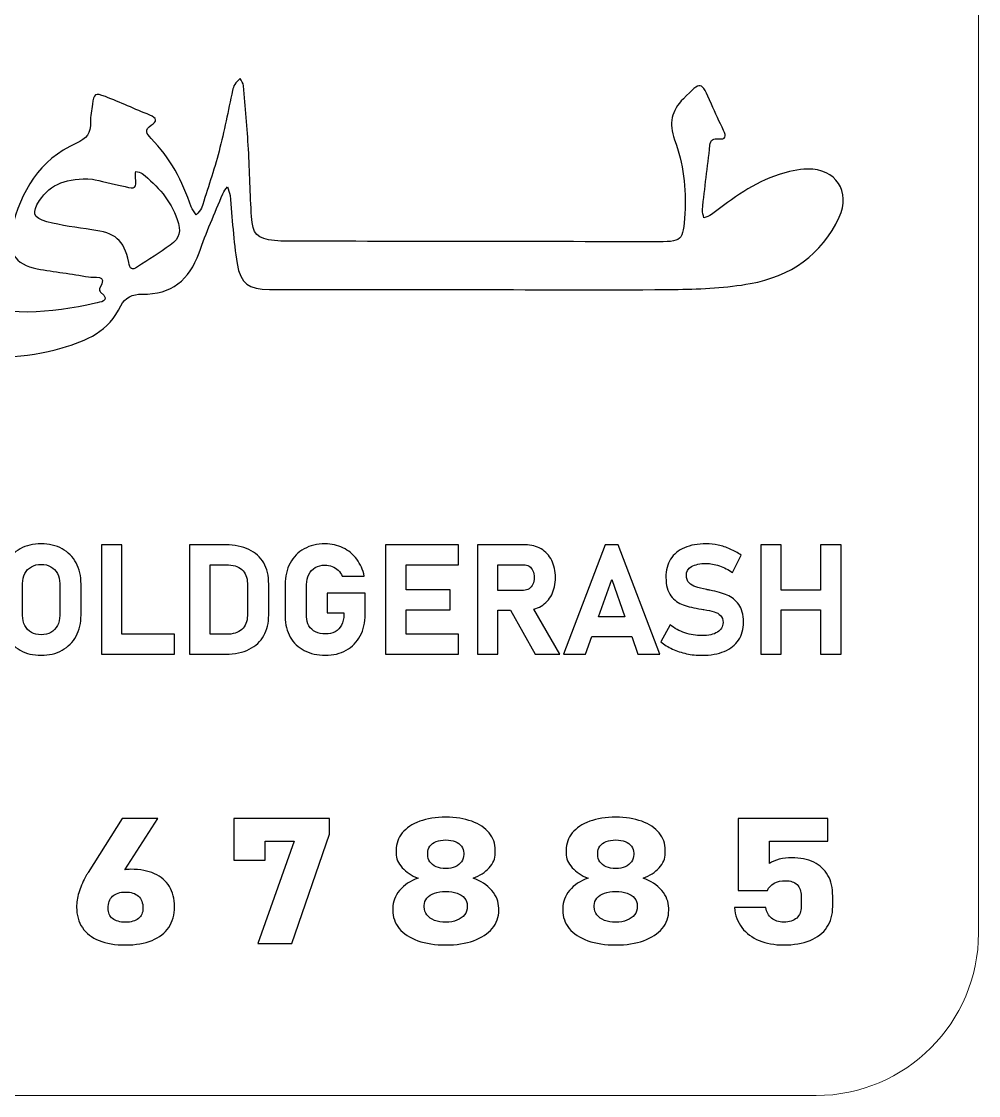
# Model space of a CAD drawing. Header units: millimetres. Extents: x -19.9 to 20.1, y -19.3 to 20.7.
# Drawn here: x 2.39 to 20.07, y -19.32 to 0.52 of the extents above; entities that cross this region are included whole.
import ezdxf

# ---------------------------------------------------------------- set-up
doc = ezdxf.new("R2010")
doc.units = ezdxf.units.MM
doc.header["$MEASUREMENT"] = 0
doc.layers.add('Layer 1', color=7, linetype='Continuous')

msp = doc.modelspace()

# ---------------------------------------------------------------- linework, layer by layer
at = {"layer": 'Layer 1', "color": 250, "lineweight": 18}
msp.add_open_spline([(-16.9282, 20.6845), (-16.9282, 20.6845), (17.0718, 20.6845), (17.0718, 20.6845), (18.7241, 20.6845), (20.0718, 19.3368), (20.0718, 17.6845), (20.0718, 17.6845), (20.0718, -16.3155), (20.0718, -16.3155), (20.0718, -17.9678), (18.7241, -19.3155), (17.0718, -19.3155), (17.0718, -19.3155), (-16.9282, -19.3155), (-16.9282, -19.3155), (-18.5805, -19.3155), (-19.9282, -17.9678), (-19.9282, -16.3155), (-19.9282, -16.3155), (-19.9282, 17.6845), (-19.9282, 17.6845), (-19.9282, 19.3368), (-18.5805, 20.6845), (-16.9282, 20.6845)], degree=3, knots=[0, 0, 0, 0, 0.125, 0.125, 0.125, 0.25, 0.25, 0.25, 0.375, 0.375, 0.375, 0.5, 0.5, 0.5, 0.625, 0.625, 0.625, 0.75, 0.75, 0.75, 0.875, 0.875, 0.875, 1, 1, 1, 1], dxfattribs=at)
at = {"layer": 'Layer 1', "color": 250}
for points, knots in [([(11.0448, -4.4285), (9.6891, -4.4285), (8.333, -4.4299), (6.9769, -4.4278), (6.5874, -4.4271), (6.4421, -4.3326), (6.3765, -3.9491), (6.3059, -3.5346), (6.2894, -3.1109), (6.2456, -2.6918), (6.24, -2.6375), (6.2139, -2.5856), (6.1969, -2.5324), (6.168, -2.5761), (6.1313, -2.6167), (6.1116, -2.6639), (5.9623, -3.0255), (5.8025, -3.3836), (5.6727, -3.7519), (5.4949, -4.256), (5.164, -4.5266), (4.6211, -4.5164), (4.4489, -4.5136), (4.2986, -4.5802), (4.2298, -4.7298), (4.0125, -5.1997), (3.5948, -5.3793), (3.1426, -5.5087), (2.4674, -5.7021), (1.783, -5.7306), (1.1007, -5.5571), (0.3341, -5.3616), (0.036, -4.9284), (0.133, -4.1417), (0.168, -3.8563), (0.2576, -3.5773), (0.3309, -3.2979), (0.3503, -3.2241), (0.3951, -3.1536), (0.4428, -3.0929), (0.4728, -3.0552), (0.5303, -3.0386), (0.5754, -3.0125), (0.5938, -3.0594), (0.6319, -3.1084), (0.6273, -3.1532), (0.6146, -3.2852), (0.5856, -3.4157), (0.5617, -3.5462), (0.4495, -4.153), (0.6675, -4.5238), (1.251, -4.6857), (2.086, -4.9168), (2.9242, -4.8857), (3.7585, -4.6804), (3.8319, -4.6624), (4.0605, -4.6571), (3.8545, -4.4786), (3.8404, -4.4663), (3.8277, -4.4306), (3.8354, -4.4183), (4.0048, -4.1304), (3.725, -4.2179), (3.6329, -4.1992), (3.3193, -4.1354), (2.9986, -4.1079), (2.684, -4.0482), (2.2754, -3.9706), (2.1072, -3.7177), (2.2098, -3.3148), (2.3862, -2.6213), (2.7164, -2.0328), (3.4096, -1.7287), (3.5885, -1.6501), (3.6816, -1.5403), (3.6696, -1.3371), (3.6636, -1.2292), (3.6947, -1.1195), (3.706, -1.0108), (3.7261, -0.8157), (3.7532, -0.7939), (3.9427, -0.8683), (4.2189, -0.977), (4.4898, -1.0994), (4.7657, -1.2098), (4.8983, -1.2634), (4.9029, -1.3237), (4.7897, -1.3982), (4.6634, -1.4811), (4.7033, -1.553), (4.7879, -1.6391), (5.1418, -1.9979), (5.3704, -2.4304), (5.5263, -2.9056), (5.5439, -2.9585), (5.5905, -3.0015), (5.6233, -3.0495), (5.6561, -3.009), (5.7044, -2.973), (5.7193, -2.9271), (5.8314, -2.5786), (5.9493, -2.2311), (6.0421, -1.8772), (6.1391, -1.5068), (6.2103, -1.1297), (6.2939, -0.7558), (6.3024, -0.718), (6.3112, -0.6774), (6.3317, -0.646), (6.3592, -0.6044), (6.3984, -0.5702), (6.4322, -0.5328), (6.4541, -0.5783), (6.4908, -0.6228), (6.495, -0.6697), (6.5292, -1.0595), (6.5631, -1.449), (6.586, -1.8395), (6.6104, -2.2537), (6.6185, -2.6692), (6.6414, -3.0837), (6.6594, -3.4058), (6.7494, -3.4944), (7.0672, -3.5268), (7.1452, -3.5346), (7.2235, -3.5388), (7.3015, -3.5388), (9.5589, -3.5427), (11.816, -3.5462), (14.073, -3.5491), (14.6054, -3.5498), (14.6124, -3.5491), (14.6467, -3.0287), (14.6777, -2.5623), (14.616, -2.1009), (14.459, -1.6642), (14.3493, -1.3576), (14.3948, -1.1354), (14.6227, -0.9064), (14.9515, -0.5762), (14.9395, -0.5653), (15.137, -1.0055), (15.2107, -1.1696), (15.2848, -1.334), (15.3631, -1.4959), (15.4143, -1.6017), (15.4058, -1.6635), (15.2697, -1.6483), (15.1765, -1.6381), (15.1218, -1.6635), (15.1102, -1.7679), (15.0658, -2.1644), (15.0143, -2.5602), (14.9705, -2.9567), (14.9656, -3.0058), (14.9892, -3.058), (14.9994, -3.1081), (15.0474, -3.0873), (15.1017, -3.0742), (15.1423, -3.0439), (15.5297, -2.7507), (15.9177, -2.4558), (16.388, -2.3059), (16.5569, -2.2519), (16.7376, -2.2106), (16.914, -2.2064), (17.4315, -2.1926), (17.7176, -2.6283), (17.5003, -3.095), (17.1743, -3.7967), (16.5954, -4.1869), (15.8556, -4.3206), (15.4196, -4.3989), (14.9691, -4.4229), (14.5249, -4.4282), (13.365, -4.4426), (12.2051, -4.4331), (11.0448, -4.4331), (11.0448, -4.4331), (11.0448, -4.4285), (11.0448, -4.4285)], [0, 0, 0, 0, 0.0166667, 0.0166667, 0.0166667, 0.0333333, 0.0333333, 0.0333333, 0.05, 0.05, 0.05, 0.0666667, 0.0666667, 0.0666667, 0.0833333, 0.0833333, 0.0833333, 0.1, 0.1, 0.1, 0.1166667, 0.1166667, 0.1166667, 0.1333333, 0.1333333, 0.1333333, 0.15, 0.15, 0.15, 0.1666667, 0.1666667, 0.1666667, 0.1833333, 0.1833333, 0.1833333, 0.2, 0.2, 0.2, 0.2166667, 0.2166667, 0.2166667, 0.2333333, 0.2333333, 0.2333333, 0.25, 0.25, 0.25, 0.2666667, 0.2666667, 0.2666667, 0.2833333, 0.2833333, 0.2833333, 0.3, 0.3, 0.3, 0.3166667, 0.3166667, 0.3166667, 0.3333333, 0.3333333, 0.3333333, 0.35, 0.35, 0.35, 0.3666667, 0.3666667, 0.3666667, 0.3833333, 0.3833333, 0.3833333, 0.4, 0.4, 0.4, 0.4166667, 0.4166667, 0.4166667, 0.4333333, 0.4333333, 0.4333333, 0.45, 0.45, 0.45, 0.4666667, 0.4666667, 0.4666667, 0.4833333, 0.4833333, 0.4833333, 0.5, 0.5, 0.5, 0.5166667, 0.5166667, 0.5166667, 0.5333333, 0.5333333, 0.5333333, 0.55, 0.55, 0.55, 0.5666667, 0.5666667, 0.5666667, 0.5833333, 0.5833333, 0.5833333, 0.6, 0.6, 0.6, 0.6166667, 0.6166667, 0.6166667, 0.6333333, 0.6333333, 0.6333333, 0.65, 0.65, 0.65, 0.6666667, 0.6666667, 0.6666667, 0.6833333, 0.6833333, 0.6833333, 0.7, 0.7, 0.7, 0.7166667, 0.7166667, 0.7166667, 0.7333333, 0.7333333, 0.7333333, 0.75, 0.75, 0.75, 0.7666667, 0.7666667, 0.7666667, 0.7833333, 0.7833333, 0.7833333, 0.8, 0.8, 0.8, 0.8166667, 0.8166667, 0.8166667, 0.8333333, 0.8333333, 0.8333333, 0.85, 0.85, 0.85, 0.8666667, 0.8666667, 0.8666667, 0.8833333, 0.8833333, 0.8833333, 0.9, 0.9, 0.9, 0.9166667, 0.9166667, 0.9166667, 0.9333333, 0.9333333, 0.9333333, 0.95, 0.95, 0.95, 0.9666667, 0.9666667, 0.9666667, 0.9833333, 0.9833333, 0.9833333, 1, 1, 1, 1]), ([(3.7024, -2.3905), (3.2378, -2.3701), (2.932, -2.4734), (2.7274, -2.7874), (2.5795, -3.0142), (2.6046, -3.1098), (2.8621, -3.1779), (3.1327, -3.2499), (3.4124, -3.2887), (3.6904, -3.3261), (4.1311, -3.3857), (4.2835, -3.5071), (4.3741, -3.9308), (4.3999, -4.0504), (4.4313, -4.0849), (4.5371, -4.014), (4.7389, -3.8796), (4.9463, -3.753), (5.1418, -3.6101), (5.3206, -3.4792), (5.3467, -3.3557), (5.2698, -3.136), (5.1471, -2.7839), (4.9086, -2.5186), (4.6249, -2.2893), (4.5939, -2.2642), (4.5445, -2.2614), (4.5036, -2.2487), (4.5015, -2.2858), (4.4951, -2.3235), (4.4983, -2.3602), (4.5156, -2.5641), (4.5039, -2.5754), (4.3074, -2.5306), (4.0721, -2.4773), (3.8375, -2.4219), (3.7024, -2.3905)], [0, 0, 0, 0, 0.0833333, 0.0833333, 0.0833333, 0.1666667, 0.1666667, 0.1666667, 0.25, 0.25, 0.25, 0.3333333, 0.3333333, 0.3333333, 0.4166667, 0.4166667, 0.4166667, 0.5, 0.5, 0.5, 0.5833333, 0.5833333, 0.5833333, 0.6666667, 0.6666667, 0.6666667, 0.75, 0.75, 0.75, 0.8333333, 0.8333333, 0.8333333, 0.9166667, 0.9166667, 0.9166667, 1, 1, 1, 1]), ([(2.3707, -11.0934), (2.2589, -11.032), (2.1728, -10.9452), (2.1114, -10.8323), (2.0504, -10.7201), (2.0201, -10.59), (2.0201, -10.4422), (2.0201, -10.4422), (2.0201, -9.8703), (2.0201, -9.8703), (2.0201, -9.7225), (2.0504, -9.5923), (2.1114, -9.4794), (2.1728, -9.3672), (2.2589, -9.2805), (2.3707, -9.2187), (2.4819, -9.1573), (2.6106, -9.1263), (2.7567, -9.1263), (2.9031, -9.1263), (3.0318, -9.1573), (3.1433, -9.2187), (3.2548, -9.2805), (3.3412, -9.3672), (3.4019, -9.4794), (3.4629, -9.5923), (3.4936, -9.7225), (3.4936, -9.8703), (3.4936, -9.8703), (3.4936, -10.4422), (3.4936, -10.4422), (3.4936, -10.59), (3.4629, -10.7201), (3.4019, -10.8323), (3.3412, -10.9452), (3.2548, -11.032), (3.1433, -11.0934), (3.0318, -11.1548), (2.9031, -11.1855), (2.7567, -11.1855), (2.6106, -11.1855), (2.4819, -11.1548), (2.3707, -11.0934)], [0, 0, 0, 0, 0.0714286, 0.0714286, 0.0714286, 0.1428571, 0.1428571, 0.1428571, 0.2142857, 0.2142857, 0.2142857, 0.2857143, 0.2857143, 0.2857143, 0.3571429, 0.3571429, 0.3571429, 0.4285714, 0.4285714, 0.4285714, 0.5, 0.5, 0.5, 0.5714286, 0.5714286, 0.5714286, 0.6428571, 0.6428571, 0.6428571, 0.7142857, 0.7142857, 0.7142857, 0.7857143, 0.7857143, 0.7857143, 0.8571429, 0.8571429, 0.8571429, 0.9285714, 0.9285714, 0.9285714, 1, 1, 1, 1]), ([(4.2489, -10.7985), (4.2489, -10.7985), (5.22, -10.7985), (5.22, -10.7985), (5.22, -10.7985), (5.22, -11.1647), (5.22, -11.1647), (5.22, -11.1647), (4.2489, -11.1647), (4.2489, -11.1647), (4.2489, -11.1647), (4.2489, -11.1651), (4.2489, -11.1651), (4.2489, -11.1651), (3.8686, -11.1651), (3.8686, -11.1651), (3.8686, -11.1651), (3.8686, -9.1475), (3.8686, -9.1475), (3.8686, -9.1475), (4.2489, -9.1475), (4.2489, -9.1475), (4.2489, -9.1475), (4.2489, -10.7985), (4.2489, -10.7985)], [0, 0, 0, 0, 0.125, 0.125, 0.125, 0.25, 0.25, 0.25, 0.375, 0.375, 0.375, 0.5, 0.5, 0.5, 0.625, 0.625, 0.625, 0.75, 0.75, 0.75, 0.875, 0.875, 0.875, 1, 1, 1, 1]), ([(5.6889, -9.1473), (5.6889, -9.1473), (5.8776, -9.1473), (5.8776, -9.1473), (5.8776, -9.1473), (6.1651, -9.1473), (6.1651, -9.1473), (6.3331, -9.1473), (6.4766, -9.1755), (6.5955, -9.232), (6.7144, -9.2884), (6.8051, -9.3706), (6.8672, -9.4789), (6.9293, -9.5872), (6.9603, -9.7177), (6.9603, -9.8701), (6.9603, -9.8701), (6.9603, -10.442), (6.9603, -10.442), (6.9603, -10.587), (6.9303, -10.714), (6.8707, -10.8219), (6.8111, -10.9302), (6.7215, -11.0145), (6.6019, -11.0745), (6.4826, -11.1348), (6.3366, -11.1648), (6.1637, -11.1648), (6.1637, -11.1648), (5.8776, -11.1648), (5.8776, -11.1648), (5.8776, -11.1648), (5.6889, -11.1648), (5.6889, -11.1648), (5.6889, -11.1648), (5.4973, -11.1648), (5.4973, -11.1648), (5.4973, -11.1648), (5.4973, -9.1473), (5.4973, -9.1473), (5.4973, -9.1473), (5.6889, -9.1473), (5.6889, -9.1473)], [0, 0, 0, 0, 0.0714286, 0.0714286, 0.0714286, 0.1428571, 0.1428571, 0.1428571, 0.2142857, 0.2142857, 0.2142857, 0.2857143, 0.2857143, 0.2857143, 0.3571429, 0.3571429, 0.3571429, 0.4285714, 0.4285714, 0.4285714, 0.5, 0.5, 0.5, 0.5714286, 0.5714286, 0.5714286, 0.6428571, 0.6428571, 0.6428571, 0.7142857, 0.7142857, 0.7142857, 0.7857143, 0.7857143, 0.7857143, 0.8571429, 0.8571429, 0.8571429, 0.9285714, 0.9285714, 0.9285714, 1, 1, 1, 1]), ([(8.7416, -10.0366), (8.7416, -10.0366), (8.7416, -10.4306), (8.7416, -10.4306), (8.7416, -10.5806), (8.7112, -10.7128), (8.6506, -10.8268), (8.5899, -10.9411), (8.5042, -11.0293), (8.3934, -11.0921), (8.2823, -11.1545), (8.1539, -11.1856), (8.0075, -11.1856), (7.8603, -11.1856), (7.7309, -11.1563), (7.6183, -11.0977), (7.5058, -11.0388), (7.419, -10.9556), (7.3573, -10.8487), (7.2959, -10.7411), (7.2652, -10.6169), (7.2652, -10.4751), (7.2652, -10.4751), (7.2652, -9.8799), (7.2652, -9.8799), (7.2652, -9.73), (7.2955, -9.5984), (7.3559, -9.4845), (7.4165, -9.3705), (7.5023, -9.2823), (7.6138, -9.2202), (7.7245, -9.1578), (7.8529, -9.1264), (7.9993, -9.1264), (8.1193, -9.1264), (8.2304, -9.1511), (8.3324, -9.2008), (8.434, -9.2502), (8.519, -9.3204), (8.5871, -9.4111), (8.6548, -9.5014), (8.701, -9.6065), (8.725, -9.7258), (8.725, -9.7258), (8.3144, -9.7258), (8.3144, -9.7258), (8.3003, -9.6834), (8.2777, -9.6467), (8.2456, -9.6157), (8.2138, -9.5847), (8.1761, -9.561), (8.133, -9.5448), (8.09, -9.5289), (8.0452, -9.5205), (7.9993, -9.5205), (7.9316, -9.5205), (7.8723, -9.5353), (7.8212, -9.5649), (7.7697, -9.5945), (7.7298, -9.6365), (7.7016, -9.6912), (7.6734, -9.7459), (7.6593, -9.8087), (7.6593, -9.8799), (7.6593, -9.8799), (7.6593, -10.4751), (7.6593, -10.4751), (7.6593, -10.5382), (7.6737, -10.5936), (7.7023, -10.6419), (7.7312, -10.6899), (7.7718, -10.727), (7.8244, -10.7527), (7.8773, -10.7788), (7.9383, -10.7919), (8.0075, -10.7919), (8.0759, -10.7919), (8.1359, -10.7778), (8.1874, -10.7495), (8.2385, -10.721), (8.2784, -10.68), (8.3059, -10.6264), (8.3338, -10.5731), (8.3475, -10.5096), (8.3475, -10.4363), (8.3475, -10.4363), (8.3475, -10.4031), (8.3475, -10.4031), (8.3475, -10.4031), (8.0424, -10.4031), (8.0424, -10.4031), (8.0424, -10.4031), (8.0424, -10.0366), (8.0424, -10.0366), (8.0424, -10.0366), (8.7416, -10.0366), (8.7416, -10.0366)], [0, 0, 0, 0, 0.03125, 0.03125, 0.03125, 0.0625, 0.0625, 0.0625, 0.09375, 0.09375, 0.09375, 0.125, 0.125, 0.125, 0.15625, 0.15625, 0.15625, 0.1875, 0.1875, 0.1875, 0.21875, 0.21875, 0.21875, 0.25, 0.25, 0.25, 0.28125, 0.28125, 0.28125, 0.3125, 0.3125, 0.3125, 0.34375, 0.34375, 0.34375, 0.375, 0.375, 0.375, 0.40625, 0.40625, 0.40625, 0.4375, 0.4375, 0.4375, 0.46875, 0.46875, 0.46875, 0.5, 0.5, 0.5, 0.53125, 0.53125, 0.53125, 0.5625, 0.5625, 0.5625, 0.59375, 0.59375, 0.59375, 0.625, 0.625, 0.625, 0.65625, 0.65625, 0.65625, 0.6875, 0.6875, 0.6875, 0.71875, 0.71875, 0.71875, 0.75, 0.75, 0.75, 0.78125, 0.78125, 0.78125, 0.8125, 0.8125, 0.8125, 0.84375, 0.84375, 0.84375, 0.875, 0.875, 0.875, 0.90625, 0.90625, 0.90625, 0.9375, 0.9375, 0.9375, 0.96875, 0.96875, 0.96875, 1, 1, 1, 1]), ([(9.4964, -10.7985), (9.4964, -10.7985), (10.4673, -10.7985), (10.4673, -10.7985), (10.4673, -10.7985), (10.4673, -11.1647), (10.4673, -11.1647), (10.4673, -11.1647), (9.4964, -11.1647), (9.4964, -11.1647), (9.4964, -11.1647), (9.4964, -11.1651), (9.4964, -11.1651), (9.4964, -11.1651), (9.1161, -11.1651), (9.1161, -11.1651), (9.1161, -11.1651), (9.1161, -9.1475), (9.1161, -9.1475), (9.1161, -9.1475), (9.2534, -9.1475), (9.2534, -9.1475), (9.2534, -9.1475), (9.4964, -9.1475), (9.4964, -9.1475), (9.4964, -9.1475), (10.4673, -9.1475), (10.4673, -9.1475), (10.4673, -9.1475), (10.4673, -9.5137), (10.4673, -9.5137), (10.4673, -9.5137), (9.4964, -9.5137), (9.4964, -9.5137), (9.4964, -9.5137), (9.4964, -9.9797), (9.4964, -9.9797), (9.4964, -9.9797), (10.3149, -9.9797), (10.3149, -9.9797), (10.3149, -9.9797), (10.3149, -10.3463), (10.3149, -10.3463), (10.3149, -10.3463), (9.4964, -10.3463), (9.4964, -10.3463), (9.4964, -10.3463), (9.4964, -10.7985), (9.4964, -10.7985)], [0, 0, 0, 0, 0.0625, 0.0625, 0.0625, 0.125, 0.125, 0.125, 0.1875, 0.1875, 0.1875, 0.25, 0.25, 0.25, 0.3125, 0.3125, 0.3125, 0.375, 0.375, 0.375, 0.4375, 0.4375, 0.4375, 0.5, 0.5, 0.5, 0.5625, 0.5625, 0.5625, 0.625, 0.625, 0.625, 0.6875, 0.6875, 0.6875, 0.75, 0.75, 0.75, 0.8125, 0.8125, 0.8125, 0.875, 0.875, 0.875, 0.9375, 0.9375, 0.9375, 1, 1, 1, 1]), ([(11.8587, -10.3332), (11.8587, -10.3332), (12.3409, -11.165), (12.3409, -11.165), (12.3409, -11.165), (11.8805, -11.165), (11.8805, -11.165), (11.8805, -11.165), (11.4255, -10.3533), (11.4255, -10.3533), (11.4255, -10.3533), (11.1947, -10.3533), (11.1947, -10.3533), (11.1947, -10.3533), (11.1947, -11.165), (11.1947, -11.165), (11.1947, -11.165), (10.8144, -11.165), (10.8144, -11.165), (10.8144, -11.165), (10.8144, -9.1461), (10.8144, -9.1461), (10.8144, -9.1461), (10.9658, -9.1461), (10.9658, -9.1461), (10.9658, -9.1461), (11.1947, -9.1461), (11.1947, -9.1461), (11.1947, -9.1461), (11.6985, -9.1461), (11.6985, -9.1461), (11.8093, -9.1461), (11.9073, -9.1707), (11.9913, -9.2208), (12.0753, -9.2706), (12.1409, -9.3415), (12.1871, -9.4322), (12.2333, -9.5235), (12.2562, -9.6294), (12.2562, -9.7497), (12.2562, -9.87), (12.2333, -9.9754), (12.1871, -10.0664), (12.1409, -10.1578), (12.0753, -10.228), (11.9906, -10.2781), (11.9496, -10.3022), (11.9057, -10.3206), (11.8587, -10.3332)], [0, 0, 0, 0, 0.0625, 0.0625, 0.0625, 0.125, 0.125, 0.125, 0.1875, 0.1875, 0.1875, 0.25, 0.25, 0.25, 0.3125, 0.3125, 0.3125, 0.375, 0.375, 0.375, 0.4375, 0.4375, 0.4375, 0.5, 0.5, 0.5, 0.5625, 0.5625, 0.5625, 0.625, 0.625, 0.625, 0.6875, 0.6875, 0.6875, 0.75, 0.75, 0.75, 0.8125, 0.8125, 0.8125, 0.875, 0.875, 0.875, 0.9375, 0.9375, 0.9375, 1, 1, 1, 1]), ([(13.6654, -10.8416), (13.6654, -10.8416), (12.9261, -10.8416), (12.9261, -10.8416), (12.9261, -10.8416), (12.8129, -11.1647), (12.8129, -11.1647), (12.8129, -11.1647), (12.4037, -11.1647), (12.4037, -11.1647), (12.4037, -11.1647), (13.1752, -9.1475), (13.1752, -9.1475), (13.1752, -9.1475), (13.4165, -9.1475), (13.4165, -9.1475), (13.4165, -9.1475), (14.188, -11.1647), (14.188, -11.1647), (14.188, -11.1647), (13.7788, -11.1647), (13.7788, -11.1647), (13.7788, -11.1647), (13.6654, -10.8416), (13.6654, -10.8416)], [0, 0, 0, 0, 0.125, 0.125, 0.125, 0.25, 0.25, 0.25, 0.375, 0.375, 0.375, 0.5, 0.5, 0.5, 0.625, 0.625, 0.625, 0.75, 0.75, 0.75, 0.875, 0.875, 0.875, 1, 1, 1, 1]), ([(14.6782, -11.1566), (14.5861, -11.1368), (14.4997, -11.1086), (14.4189, -11.0712), (14.3377, -11.0334), (14.2654, -10.9883), (14.2016, -10.9357), (14.2016, -10.9357), (14.3776, -10.6221), (14.3776, -10.6221), (14.4556, -10.686), (14.5452, -10.7354), (14.6471, -10.7699), (14.7487, -10.8048), (14.8535, -10.8221), (14.9607, -10.8221), (15.0846, -10.8221), (15.1809, -10.801), (15.2493, -10.759), (15.3177, -10.717), (15.352, -10.6574), (15.352, -10.5805), (15.352, -10.5805), (15.352, -10.5791), (15.352, -10.5791), (15.352, -10.5258), (15.3368, -10.4831), (15.3061, -10.4517), (15.2754, -10.4203), (15.2359, -10.397), (15.1869, -10.3822), (15.1378, -10.3674), (15.075, -10.3544), (14.9981, -10.342), (14.9953, -10.3409), (14.9928, -10.3406), (14.9907, -10.3406), (14.9883, -10.3406), (14.9858, -10.3402), (14.983, -10.3395), (14.983, -10.3395), (14.9523, -10.3349), (14.9523, -10.3349), (14.8175, -10.3138), (14.7053, -10.287), (14.6164, -10.2552), (14.5275, -10.2231), (14.4524, -10.1674), (14.3906, -10.0877), (14.3286, -10.0072), (14.2975, -9.894), (14.2975, -9.7469), (14.2975, -9.7469), (14.2975, -9.7455), (14.2975, -9.7455), (14.2975, -9.6149), (14.3264, -9.5035), (14.385, -9.411), (14.4432, -9.3186), (14.5275, -9.248), (14.639, -9.1994), (14.7498, -9.1507), (14.8838, -9.1263), (15.0412, -9.1263), (15.1131, -9.1263), (15.1869, -9.1348), (15.2624, -9.1514), (15.3379, -9.168), (15.4116, -9.1923), (15.4839, -9.2237), (15.5559, -9.2551), (15.6247, -9.2932), (15.6892, -9.3376), (15.6892, -9.3376), (15.528, -9.6594), (15.528, -9.6594), (15.4504, -9.6058), (15.3693, -9.5638), (15.2849, -9.5341), (15.1999, -9.5049), (15.1188, -9.49), (15.0412, -9.49), (14.9244, -9.49), (14.8344, -9.5091), (14.7706, -9.5475), (14.7067, -9.586), (14.6746, -9.64), (14.6746, -9.7091), (14.6746, -9.7091), (14.6746, -9.7105), (14.6746, -9.7105), (14.6746, -9.7687), (14.6916, -9.815), (14.7247, -9.8488), (14.7582, -9.8827), (14.7992, -9.9074), (14.8482, -9.9229), (14.8972, -9.9388), (14.966, -9.9554), (15.0549, -9.973), (15.0588, -9.9737), (15.0623, -9.9744), (15.0662, -9.9748), (15.0697, -9.9755), (15.0736, -9.9762), (15.0772, -9.9769), (15.0828, -9.9779), (15.0881, -9.979), (15.0934, -9.9804), (15.098, -9.9818), (15.1036, -9.9832), (15.1093, -9.9839), (15.237, -10.009), (15.3435, -10.0393), (15.4289, -10.075), (15.5146, -10.1106), (15.5859, -10.1677), (15.6434, -10.2471), (15.7005, -10.3261), (15.7291, -10.4341), (15.7291, -10.571), (15.7291, -10.571), (15.7291, -10.5738), (15.7291, -10.5738), (15.7291, -10.7022), (15.6995, -10.8123), (15.6395, -10.904), (15.5792, -10.9957), (15.4917, -11.0652), (15.3763, -11.1135), (15.2609, -11.1619), (15.1227, -11.1855), (14.9607, -11.1855), (14.8644, -11.1855), (14.7706, -11.176), (14.6782, -11.1566)], [0, 0, 0, 0, 0.0222222, 0.0222222, 0.0222222, 0.0444444, 0.0444444, 0.0444444, 0.0666667, 0.0666667, 0.0666667, 0.0888889, 0.0888889, 0.0888889, 0.1111111, 0.1111111, 0.1111111, 0.1333333, 0.1333333, 0.1333333, 0.1555556, 0.1555556, 0.1555556, 0.1777778, 0.1777778, 0.1777778, 0.2, 0.2, 0.2, 0.2222222, 0.2222222, 0.2222222, 0.2444444, 0.2444444, 0.2444444, 0.2666667, 0.2666667, 0.2666667, 0.2888889, 0.2888889, 0.2888889, 0.3111111, 0.3111111, 0.3111111, 0.3333333, 0.3333333, 0.3333333, 0.3555556, 0.3555556, 0.3555556, 0.3777778, 0.3777778, 0.3777778, 0.4, 0.4, 0.4, 0.4222222, 0.4222222, 0.4222222, 0.4444444, 0.4444444, 0.4444444, 0.4666667, 0.4666667, 0.4666667, 0.4888889, 0.4888889, 0.4888889, 0.5111111, 0.5111111, 0.5111111, 0.5333333, 0.5333333, 0.5333333, 0.5555556, 0.5555556, 0.5555556, 0.5777778, 0.5777778, 0.5777778, 0.6, 0.6, 0.6, 0.6222222, 0.6222222, 0.6222222, 0.6444444, 0.6444444, 0.6444444, 0.6666667, 0.6666667, 0.6666667, 0.6888889, 0.6888889, 0.6888889, 0.7111111, 0.7111111, 0.7111111, 0.7333333, 0.7333333, 0.7333333, 0.7555556, 0.7555556, 0.7555556, 0.7777778, 0.7777778, 0.7777778, 0.8, 0.8, 0.8, 0.8222222, 0.8222222, 0.8222222, 0.8444444, 0.8444444, 0.8444444, 0.8666667, 0.8666667, 0.8666667, 0.8888889, 0.8888889, 0.8888889, 0.9111111, 0.9111111, 0.9111111, 0.9333333, 0.9333333, 0.9333333, 0.9555556, 0.9555556, 0.9555556, 0.9777778, 0.9777778, 0.9777778, 1, 1, 1, 1]), ([(17.1531, -9.1475), (17.1531, -9.1475), (17.5334, -9.1475), (17.5334, -9.1475), (17.5334, -9.1475), (17.5334, -11.1651), (17.5334, -11.1651), (17.5334, -11.1651), (17.1531, -11.1651), (17.1531, -11.1651), (17.1531, -11.1651), (17.1531, -10.3477), (17.1531, -10.3477), (17.1531, -10.3477), (16.4289, -10.3477), (16.4289, -10.3477), (16.4289, -10.3477), (16.4289, -11.1651), (16.4289, -11.1651), (16.4289, -11.1651), (16.0486, -11.1651), (16.0486, -11.1651), (16.0486, -11.1651), (16.0486, -9.1475), (16.0486, -9.1475), (16.0486, -9.1475), (16.4289, -9.1475), (16.4289, -9.1475), (16.4289, -9.1475), (16.4289, -9.9811), (16.4289, -9.9811), (16.4289, -9.9811), (17.1531, -9.9811), (17.1531, -9.9811), (17.1531, -9.9811), (17.1531, -9.1475), (17.1531, -9.1475)], [0, 0, 0, 0, 0.0833333, 0.0833333, 0.0833333, 0.1666667, 0.1666667, 0.1666667, 0.25, 0.25, 0.25, 0.3333333, 0.3333333, 0.3333333, 0.4166667, 0.4166667, 0.4166667, 0.5, 0.5, 0.5, 0.5833333, 0.5833333, 0.5833333, 0.6666667, 0.6666667, 0.6666667, 0.75, 0.75, 0.75, 0.8333333, 0.8333333, 0.8333333, 0.9166667, 0.9166667, 0.9166667, 1, 1, 1, 1]), ([(2.9373, -10.7618), (2.9888, -10.7325), (3.029, -10.6912), (3.0572, -10.6372), (3.0855, -10.584), (3.0996, -10.5219), (3.0996, -10.4517), (3.0996, -10.4517), (3.0996, -9.8604), (3.0996, -9.8604), (3.0996, -9.7902), (3.0855, -9.7281), (3.0572, -9.6745), (3.029, -9.6212), (2.9888, -9.5793), (2.9373, -9.5503), (2.8854, -9.5211), (2.8255, -9.5066), (2.7567, -9.5066), (2.6886, -9.5066), (2.6283, -9.5211), (2.5768, -9.5503), (2.5245, -9.5793), (2.4847, -9.6212), (2.4565, -9.6745), (2.4282, -9.7281), (2.4141, -9.7902), (2.4141, -9.8604), (2.4141, -9.8604), (2.4141, -10.4517), (2.4141, -10.4517), (2.4141, -10.5219), (2.4282, -10.584), (2.4565, -10.6372), (2.4847, -10.6912), (2.5245, -10.7325), (2.5768, -10.7618), (2.6283, -10.7911), (2.6886, -10.8055), (2.7567, -10.8055), (2.8255, -10.8055), (2.8854, -10.7911), (2.9373, -10.7618)], [0, 0, 0, 0, 0.0714286, 0.0714286, 0.0714286, 0.1428571, 0.1428571, 0.1428571, 0.2142857, 0.2142857, 0.2142857, 0.2857143, 0.2857143, 0.2857143, 0.3571429, 0.3571429, 0.3571429, 0.4285714, 0.4285714, 0.4285714, 0.5, 0.5, 0.5, 0.5714286, 0.5714286, 0.5714286, 0.6428571, 0.6428571, 0.6428571, 0.7142857, 0.7142857, 0.7142857, 0.7857143, 0.7857143, 0.7857143, 0.8571429, 0.8571429, 0.8571429, 0.9285714, 0.9285714, 0.9285714, 1, 1, 1, 1]), ([(5.8776, -10.7986), (5.8776, -10.7986), (6.1733, -10.7986), (6.1733, -10.7986), (6.2981, -10.7986), (6.3948, -10.7683), (6.4632, -10.7083), (6.5317, -10.648), (6.5659, -10.563), (6.5659, -10.4533), (6.5659, -10.4533), (6.5659, -9.8592), (6.5659, -9.8592), (6.5659, -9.7488), (6.5317, -9.6638), (6.4632, -9.6038), (6.3948, -9.5435), (6.2981, -9.5135), (6.1733, -9.5135), (6.1733, -9.5135), (5.8776, -9.5135), (5.8776, -9.5135), (5.8776, -9.5135), (5.8776, -10.7986), (5.8776, -10.7986)], [0, 0, 0, 0, 0.125, 0.125, 0.125, 0.25, 0.25, 0.25, 0.375, 0.375, 0.375, 0.5, 0.5, 0.5, 0.625, 0.625, 0.625, 0.75, 0.75, 0.75, 0.875, 0.875, 0.875, 1, 1, 1, 1]), ([(11.1947, -9.9867), (11.1947, -9.9867), (11.6678, -9.9867), (11.6678, -9.9867), (11.7066, -9.9867), (11.7412, -9.9768), (11.7708, -9.9578), (11.8001, -9.9384), (11.8234, -9.9105), (11.8393, -9.8742), (11.8555, -9.8386), (11.8643, -9.7969), (11.865, -9.7497), (11.865, -9.7024), (11.8569, -9.6608), (11.8407, -9.6244), (11.8244, -9.5888), (11.8015, -9.5609), (11.7722, -9.5415), (11.7426, -9.5218), (11.7077, -9.5122), (11.6678, -9.5122), (11.6678, -9.5122), (11.1947, -9.5122), (11.1947, -9.5122), (11.1947, -9.5122), (11.1947, -9.9867), (11.1947, -9.9867)], [0, 0, 0, 0, 0.1111111, 0.1111111, 0.1111111, 0.2222222, 0.2222222, 0.2222222, 0.3333333, 0.3333333, 0.3333333, 0.4444444, 0.4444444, 0.4444444, 0.5555556, 0.5555556, 0.5555556, 0.6666667, 0.6666667, 0.6666667, 0.7777778, 0.7777778, 0.7777778, 0.8888889, 0.8888889, 0.8888889, 1, 1, 1, 1]), ([(13.0545, -10.475), (13.0545, -10.475), (13.5368, -10.475), (13.5368, -10.475), (13.5368, -10.475), (13.2955, -9.7871), (13.2955, -9.7871), (13.2955, -9.7871), (13.0545, -10.475), (13.0545, -10.475)], [0, 0, 0, 0, 0.3333333, 0.3333333, 0.3333333, 0.6666667, 0.6666667, 0.6666667, 1, 1, 1, 1]), ([(3.827, -16.4532), (3.6919, -16.3986), (3.5889, -16.3195), (3.5176, -16.2151), (3.4467, -16.1107), (3.4118, -15.9844), (3.4118, -15.8373), (3.4118, -15.8373), (3.4118, -15.8355), (3.4118, -15.8355), (3.4118, -15.7519), (3.4255, -15.6634), (3.4531, -15.5702), (3.4806, -15.4771), (3.5197, -15.3833), (3.5709, -15.2891), (3.5793, -15.2732), (3.5885, -15.2573), (3.5973, -15.2411), (3.6065, -15.2252), (3.6164, -15.2101), (3.6263, -15.1952), (3.6263, -15.1952), (4.2528, -14.2001), (4.2528, -14.2001), (4.2528, -14.2001), (4.9118, -14.2001), (4.9118, -14.2001), (4.9118, -14.2001), (4.3008, -15.1462), (4.3008, -15.1462), (4.3365, -15.1408), (4.3745, -15.1381), (4.4144, -15.1381), (4.5844, -15.1381), (4.7298, -15.1649), (4.8501, -15.2189), (4.9707, -15.2732), (5.0621, -15.3515), (5.1252, -15.4549), (5.1884, -15.5582), (5.2198, -15.6828), (5.2198, -15.8278), (5.2198, -15.8278), (5.2198, -15.8295), (5.2198, -15.8295), (5.2198, -15.9777), (5.1845, -16.1047), (5.1136, -16.2109), (5.0427, -16.3171), (4.9397, -16.3972), (4.8045, -16.4522), (4.6691, -16.5076), (4.5057, -16.5351), (4.3145, -16.5351), (4.1247, -16.5351), (3.9621, -16.5079), (3.827, -16.4532)], [0, 0, 0, 0, 0.0526316, 0.0526316, 0.0526316, 0.1052632, 0.1052632, 0.1052632, 0.1578947, 0.1578947, 0.1578947, 0.2105263, 0.2105263, 0.2105263, 0.2631579, 0.2631579, 0.2631579, 0.3157895, 0.3157895, 0.3157895, 0.3684211, 0.3684211, 0.3684211, 0.4210526, 0.4210526, 0.4210526, 0.4736842, 0.4736842, 0.4736842, 0.5263158, 0.5263158, 0.5263158, 0.5789474, 0.5789474, 0.5789474, 0.6315789, 0.6315789, 0.6315789, 0.6842105, 0.6842105, 0.6842105, 0.7368421, 0.7368421, 0.7368421, 0.7894737, 0.7894737, 0.7894737, 0.8421053, 0.8421053, 0.8421053, 0.8947368, 0.8947368, 0.8947368, 0.9473684, 0.9473684, 0.9473684, 1, 1, 1, 1]), ([(8.0808, -14.4894), (8.0808, -14.4894), (7.3883, -16.5111), (7.3883, -16.5111), (7.3883, -16.5111), (6.7572, -16.5111), (6.7572, -16.5111), (6.7572, -16.5111), (7.4285, -14.6195), (7.4285, -14.6195), (7.4285, -14.6195), (6.8976, -14.6195), (6.8976, -14.6195), (6.8976, -14.6195), (6.8976, -14.9677), (6.8976, -14.9677), (6.8976, -14.9677), (6.3152, -14.9677), (6.3152, -14.9677), (6.3152, -14.9677), (6.3152, -14.2001), (6.3152, -14.2001), (6.3152, -14.2001), (8.0808, -14.2001), (8.0808, -14.2001), (8.0808, -14.2001), (8.0808, -14.4894), (8.0808, -14.4894)], [0, 0, 0, 0, 0.1111111, 0.1111111, 0.1111111, 0.2222222, 0.2222222, 0.2222222, 0.3333333, 0.3333333, 0.3333333, 0.4444444, 0.4444444, 0.4444444, 0.5555556, 0.5555556, 0.5555556, 0.6666667, 0.6666667, 0.6666667, 0.7777778, 0.7777778, 0.7777778, 0.8888889, 0.8888889, 0.8888889, 1, 1, 1, 1]), ([(9.7152, -16.4558), (9.567, -16.4029), (9.4527, -16.3277), (9.3719, -16.2307), (9.2911, -16.1337), (9.2509, -16.0212), (9.2509, -15.8928), (9.2509, -15.8928), (9.2509, -15.8547), (9.2509, -15.8547), (9.2509, -15.7393), (9.2936, -15.6306), (9.3783, -15.529), (9.4633, -15.4271), (9.5765, -15.3502), (9.7184, -15.2987), (9.5963, -15.2539), (9.4989, -15.1904), (9.4252, -15.1078), (9.3515, -15.0249), (9.3144, -14.9371), (9.3144, -14.8439), (9.3144, -14.8439), (9.3144, -14.7836), (9.3144, -14.7836), (9.3144, -14.6626), (9.3525, -14.5564), (9.428, -14.4651), (9.5039, -14.3733), (9.6111, -14.3021), (9.7494, -14.2516), (9.887, -14.2015), (10.0475, -14.1761), (10.2306, -14.1761), (10.413, -14.1761), (10.5738, -14.2015), (10.7114, -14.2516), (10.8497, -14.3021), (10.9566, -14.3733), (11.0324, -14.4651), (11.1083, -14.5564), (11.1464, -14.6626), (11.1464, -14.7836), (11.1464, -14.7836), (11.1464, -14.8439), (11.1464, -14.8439), (11.1464, -14.9392), (11.1086, -15.0281), (11.0335, -15.1103), (10.9584, -15.1921), (10.8592, -15.2553), (10.7361, -15.2987), (10.8793, -15.3512), (10.994, -15.4285), (11.0804, -15.5297), (11.1665, -15.631), (11.2099, -15.7393), (11.2099, -15.8547), (11.2099, -15.8547), (11.2099, -15.8928), (11.2099, -15.8928), (11.2099, -16.0212), (11.1697, -16.1337), (11.0889, -16.2307), (11.0081, -16.3277), (10.8938, -16.4029), (10.7456, -16.4558), (10.5975, -16.5087), (10.426, -16.5352), (10.2306, -16.5352), (10.0348, -16.5352), (9.863, -16.5087), (9.7152, -16.4558)], [0, 0, 0, 0, 0.0416667, 0.0416667, 0.0416667, 0.0833333, 0.0833333, 0.0833333, 0.125, 0.125, 0.125, 0.1666667, 0.1666667, 0.1666667, 0.2083333, 0.2083333, 0.2083333, 0.25, 0.25, 0.25, 0.2916667, 0.2916667, 0.2916667, 0.3333333, 0.3333333, 0.3333333, 0.375, 0.375, 0.375, 0.4166667, 0.4166667, 0.4166667, 0.4583333, 0.4583333, 0.4583333, 0.5, 0.5, 0.5, 0.5416667, 0.5416667, 0.5416667, 0.5833333, 0.5833333, 0.5833333, 0.625, 0.625, 0.625, 0.6666667, 0.6666667, 0.6666667, 0.7083333, 0.7083333, 0.7083333, 0.75, 0.75, 0.75, 0.7916667, 0.7916667, 0.7916667, 0.8333333, 0.8333333, 0.8333333, 0.875, 0.875, 0.875, 0.9166667, 0.9166667, 0.9166667, 0.9583333, 0.9583333, 0.9583333, 1, 1, 1, 1]), ([(12.855, -16.4558), (12.7069, -16.4029), (12.5926, -16.3277), (12.5118, -16.2307), (12.431, -16.1337), (12.3908, -16.0212), (12.3908, -15.8928), (12.3908, -15.8928), (12.3908, -15.8547), (12.3908, -15.8547), (12.3908, -15.7393), (12.4335, -15.6306), (12.5181, -15.529), (12.6032, -15.4271), (12.7164, -15.3502), (12.8582, -15.2987), (12.7362, -15.2539), (12.6388, -15.1904), (12.5651, -15.1078), (12.4913, -15.0249), (12.4543, -14.9371), (12.4543, -14.8439), (12.4543, -14.8439), (12.4543, -14.7836), (12.4543, -14.7836), (12.4543, -14.6626), (12.4924, -14.5564), (12.5679, -14.4651), (12.6437, -14.3733), (12.751, -14.3021), (12.8893, -14.2516), (13.0268, -14.2015), (13.1874, -14.1761), (13.3704, -14.1761), (13.5528, -14.1761), (13.7137, -14.2015), (13.8513, -14.2516), (13.9896, -14.3021), (14.0965, -14.3733), (14.1723, -14.4651), (14.2482, -14.5564), (14.2863, -14.6626), (14.2863, -14.7836), (14.2863, -14.7836), (14.2863, -14.8439), (14.2863, -14.8439), (14.2863, -14.9392), (14.2485, -15.0281), (14.1734, -15.1103), (14.0982, -15.1921), (13.9991, -15.2553), (13.876, -15.2987), (14.0192, -15.3512), (14.1339, -15.4285), (14.2203, -15.5297), (14.3064, -15.631), (14.3498, -15.7393), (14.3498, -15.8547), (14.3498, -15.8547), (14.3498, -15.8928), (14.3498, -15.8928), (14.3498, -16.0212), (14.3095, -16.1337), (14.2288, -16.2307), (14.148, -16.3277), (14.0337, -16.4029), (13.8855, -16.4558), (13.7373, -16.5087), (13.5659, -16.5352), (13.3704, -16.5352), (13.1747, -16.5352), (13.0029, -16.5087), (12.855, -16.4558)], [0, 0, 0, 0, 0.0416667, 0.0416667, 0.0416667, 0.0833333, 0.0833333, 0.0833333, 0.125, 0.125, 0.125, 0.1666667, 0.1666667, 0.1666667, 0.2083333, 0.2083333, 0.2083333, 0.25, 0.25, 0.25, 0.2916667, 0.2916667, 0.2916667, 0.3333333, 0.3333333, 0.3333333, 0.375, 0.375, 0.375, 0.4166667, 0.4166667, 0.4166667, 0.4583333, 0.4583333, 0.4583333, 0.5, 0.5, 0.5, 0.5416667, 0.5416667, 0.5416667, 0.5833333, 0.5833333, 0.5833333, 0.625, 0.625, 0.625, 0.6666667, 0.6666667, 0.6666667, 0.7083333, 0.7083333, 0.7083333, 0.75, 0.75, 0.75, 0.7916667, 0.7916667, 0.7916667, 0.8333333, 0.8333333, 0.8333333, 0.875, 0.875, 0.875, 0.9166667, 0.9166667, 0.9166667, 0.9583333, 0.9583333, 0.9583333, 1, 1, 1, 1]), ([(16.02, -16.4534), (15.8874, -16.3987), (15.7812, -16.3194), (15.7015, -16.2149), (15.621, -16.1105), (15.5748, -15.9867), (15.5621, -15.8435), (15.5621, -15.8435), (15.5621, -15.8424), (15.5621, -15.8424), (15.5621, -15.8424), (16.1446, -15.8424), (16.1446, -15.8424), (16.1446, -15.8424), (16.1446, -15.8435), (16.1446, -15.8435), (16.1558, -15.9285), (16.1901, -15.9945), (16.2483, -16.0417), (16.3065, -16.0886), (16.382, -16.1123), (16.4758, -16.1123), (16.5778, -16.1123), (16.6568, -16.0876), (16.7129, -16.0375), (16.7686, -15.9881), (16.7965, -15.9172), (16.7965, -15.8262), (16.7965, -15.8262), (16.7965, -15.6325), (16.7965, -15.6325), (16.7965, -15.5411), (16.7714, -15.4709), (16.721, -15.4215), (16.6709, -15.3725), (16.6007, -15.3478), (16.51, -15.3478), (16.4261, -15.3478), (16.3548, -15.3637), (16.2962, -15.3954), (16.2373, -15.4272), (16.1968, -15.472), (16.1742, -15.5291), (16.1742, -15.5291), (15.6302, -15.5291), (15.6302, -15.5291), (15.6302, -15.5291), (15.6302, -14.1999), (15.6302, -14.1999), (15.6302, -14.1999), (17.2897, -14.1999), (17.2897, -14.1999), (17.2897, -14.1999), (17.2897, -14.6197), (17.2897, -14.6197), (17.2897, -14.6197), (16.2123, -14.6197), (16.2123, -14.6197), (16.2123, -14.6197), (16.2123, -15.0282), (16.2123, -15.0282), (16.256, -14.9964), (16.316, -14.9714), (16.3918, -14.9527), (16.4677, -14.934), (16.5428, -14.9248), (16.618, -14.9248), (16.7781, -14.9248), (16.915, -14.9524), (17.029, -15.0074), (17.1433, -15.0628), (17.23, -15.1432), (17.2897, -15.2494), (17.3493, -15.3552), (17.3789, -15.4829), (17.3789, -15.6325), (17.3789, -15.6325), (17.3789, -15.8262), (17.3789, -15.8262), (17.3789, -15.9758), (17.3429, -16.1035), (17.2717, -16.2093), (17.2001, -16.3151), (17.0963, -16.3959), (16.9602, -16.4517), (16.824, -16.507), (16.6596, -16.5349), (16.4673, -16.5349), (16.3015, -16.5349), (16.1523, -16.5077), (16.02, -16.4534)], [0, 0, 0, 0, 0.0333333, 0.0333333, 0.0333333, 0.0666667, 0.0666667, 0.0666667, 0.1, 0.1, 0.1, 0.1333333, 0.1333333, 0.1333333, 0.1666667, 0.1666667, 0.1666667, 0.2, 0.2, 0.2, 0.2333333, 0.2333333, 0.2333333, 0.2666667, 0.2666667, 0.2666667, 0.3, 0.3, 0.3, 0.3333333, 0.3333333, 0.3333333, 0.3666667, 0.3666667, 0.3666667, 0.4, 0.4, 0.4, 0.4333333, 0.4333333, 0.4333333, 0.4666667, 0.4666667, 0.4666667, 0.5, 0.5, 0.5, 0.5333333, 0.5333333, 0.5333333, 0.5666667, 0.5666667, 0.5666667, 0.6, 0.6, 0.6, 0.6333333, 0.6333333, 0.6333333, 0.6666667, 0.6666667, 0.6666667, 0.7, 0.7, 0.7, 0.7333333, 0.7333333, 0.7333333, 0.7666667, 0.7666667, 0.7666667, 0.8, 0.8, 0.8, 0.8333333, 0.8333333, 0.8333333, 0.8666667, 0.8666667, 0.8666667, 0.9, 0.9, 0.9, 0.9333333, 0.9333333, 0.9333333, 0.9666667, 0.9666667, 0.9666667, 1, 1, 1, 1]), ([(10.4056, -15.0909), (10.456, -15.069), (10.4948, -15.0387), (10.5227, -14.9988), (10.5502, -14.9593), (10.564, -14.9134), (10.564, -14.8616), (10.564, -14.8616), (10.564, -14.839), (10.564, -14.839), (10.564, -14.7903), (10.5502, -14.7476), (10.5227, -14.7113), (10.4948, -14.6746), (10.456, -14.646), (10.4056, -14.6263), (10.3551, -14.6062), (10.2969, -14.5959), (10.2306, -14.5959), (10.1636, -14.5959), (10.1053, -14.6062), (10.0553, -14.6263), (10.0048, -14.646), (9.966, -14.6746), (9.9381, -14.712), (9.9106, -14.749), (9.8969, -14.7917), (9.8969, -14.8408), (9.8969, -14.8408), (9.8969, -14.8644), (9.8969, -14.8644), (9.8969, -14.9156), (9.9106, -14.9604), (9.9381, -14.9995), (9.966, -15.039), (10.0048, -15.069), (10.0553, -15.0909), (10.1053, -15.1128), (10.1636, -15.1237), (10.2306, -15.1237), (10.2969, -15.1237), (10.3551, -15.1128), (10.4056, -15.0909)], [0, 0, 0, 0, 0.0714286, 0.0714286, 0.0714286, 0.1428571, 0.1428571, 0.1428571, 0.2142857, 0.2142857, 0.2142857, 0.2857143, 0.2857143, 0.2857143, 0.3571429, 0.3571429, 0.3571429, 0.4285714, 0.4285714, 0.4285714, 0.5, 0.5, 0.5, 0.5714286, 0.5714286, 0.5714286, 0.6428571, 0.6428571, 0.6428571, 0.7142857, 0.7142857, 0.7142857, 0.7857143, 0.7857143, 0.7857143, 0.8571429, 0.8571429, 0.8571429, 0.9285714, 0.9285714, 0.9285714, 1, 1, 1, 1]), ([(13.5454, -15.0909), (13.5959, -15.069), (13.6347, -15.0387), (13.6625, -14.9988), (13.6901, -14.9593), (13.7038, -14.9134), (13.7038, -14.8616), (13.7038, -14.8616), (13.7038, -14.839), (13.7038, -14.839), (13.7038, -14.7903), (13.6901, -14.7476), (13.6625, -14.7113), (13.6347, -14.6746), (13.5959, -14.646), (13.5454, -14.6263), (13.495, -14.6062), (13.4368, -14.5959), (13.3704, -14.5959), (13.3034, -14.5959), (13.2452, -14.6062), (13.1951, -14.6263), (13.1447, -14.646), (13.1059, -14.6746), (13.078, -14.712), (13.0505, -14.749), (13.0367, -14.7917), (13.0367, -14.8408), (13.0367, -14.8408), (13.0367, -14.8644), (13.0367, -14.8644), (13.0367, -14.9156), (13.0505, -14.9604), (13.078, -14.9995), (13.1059, -15.039), (13.1447, -15.069), (13.1951, -15.0909), (13.2452, -15.1128), (13.3034, -15.1237), (13.3704, -15.1237), (13.4368, -15.1237), (13.495, -15.1128), (13.5454, -15.0909)], [0, 0, 0, 0, 0.0714286, 0.0714286, 0.0714286, 0.1428571, 0.1428571, 0.1428571, 0.2142857, 0.2142857, 0.2142857, 0.2857143, 0.2857143, 0.2857143, 0.3571429, 0.3571429, 0.3571429, 0.4285714, 0.4285714, 0.4285714, 0.5, 0.5, 0.5, 0.5714286, 0.5714286, 0.5714286, 0.6428571, 0.6428571, 0.6428571, 0.7142857, 0.7142857, 0.7142857, 0.7857143, 0.7857143, 0.7857143, 0.8571429, 0.8571429, 0.8571429, 0.9285714, 0.9285714, 0.9285714, 1, 1, 1, 1]), ([(4.5537, -16.0479), (4.6095, -16.0027), (4.6373, -15.9389), (4.6373, -15.8563), (4.6373, -15.8563), (4.6373, -15.8546), (4.6373, -15.8546), (4.6373, -15.7597), (4.6095, -15.6863), (4.5537, -15.6344), (4.4976, -15.5833), (4.4179, -15.5575), (4.3145, -15.5575), (4.2126, -15.5575), (4.1339, -15.584), (4.0775, -15.6362), (4.0217, -15.6884), (3.9939, -15.7618), (3.9939, -15.8563), (3.9939, -15.8563), (3.9939, -15.8581), (3.9939, -15.8581), (3.9939, -15.9407), (4.0217, -16.0042), (4.0775, -16.0486), (4.1339, -16.0934), (4.2126, -16.1153), (4.3145, -16.1153), (4.4179, -16.1153), (4.4976, -16.0931), (4.5537, -16.0479)], [0, 0, 0, 0, 0.1, 0.1, 0.1, 0.2, 0.2, 0.2, 0.3, 0.3, 0.3, 0.4, 0.4, 0.4, 0.5, 0.5, 0.5, 0.6, 0.6, 0.6, 0.7, 0.7, 0.7, 0.8, 0.8, 0.8, 0.9, 0.9, 0.9, 1, 1, 1, 1]), ([(10.4377, -16.0797), (10.498, -16.0557), (10.5446, -16.0226), (10.5777, -15.9788), (10.6109, -15.9354), (10.6278, -15.8857), (10.6278, -15.8296), (10.6278, -15.8296), (10.6278, -15.807), (10.6278, -15.807), (10.6278, -15.7552), (10.6109, -15.7097), (10.5777, -15.6705), (10.5446, -15.631), (10.4983, -15.6007), (10.4387, -15.5791), (10.3791, -15.5573), (10.31, -15.5463), (10.2306, -15.5463), (10.1509, -15.5463), (10.0817, -15.5573), (10.0221, -15.5791), (9.9625, -15.6007), (9.9163, -15.6313), (9.8831, -15.6716), (9.8496, -15.7111), (9.833, -15.7569), (9.833, -15.8088), (9.833, -15.8088), (9.833, -15.8328), (9.833, -15.8328), (9.833, -15.8889), (9.8496, -15.9383), (9.8831, -15.9809), (9.9163, -16.0243), (9.9628, -16.0571), (10.0232, -16.0808), (10.0835, -16.1037), (10.1523, -16.1154), (10.2306, -16.1154), (10.3085, -16.1154), (10.3773, -16.1037), (10.4377, -16.0797)], [0, 0, 0, 0, 0.0714286, 0.0714286, 0.0714286, 0.1428571, 0.1428571, 0.1428571, 0.2142857, 0.2142857, 0.2142857, 0.2857143, 0.2857143, 0.2857143, 0.3571429, 0.3571429, 0.3571429, 0.4285714, 0.4285714, 0.4285714, 0.5, 0.5, 0.5, 0.5714286, 0.5714286, 0.5714286, 0.6428571, 0.6428571, 0.6428571, 0.7142857, 0.7142857, 0.7142857, 0.7857143, 0.7857143, 0.7857143, 0.8571429, 0.8571429, 0.8571429, 0.9285714, 0.9285714, 0.9285714, 1, 1, 1, 1]), ([(13.5775, -16.0797), (13.6379, -16.0557), (13.6844, -16.0226), (13.7176, -15.9788), (13.7507, -15.9354), (13.7677, -15.8857), (13.7677, -15.8296), (13.7677, -15.8296), (13.7677, -15.807), (13.7677, -15.807), (13.7677, -15.7552), (13.7507, -15.7097), (13.7176, -15.6705), (13.6844, -15.631), (13.6382, -15.6007), (13.5786, -15.5791), (13.519, -15.5573), (13.4498, -15.5463), (13.3704, -15.5463), (13.2907, -15.5463), (13.2216, -15.5573), (13.162, -15.5791), (13.1023, -15.6007), (13.0561, -15.6313), (13.023, -15.6716), (12.9894, -15.7111), (12.9729, -15.7569), (12.9729, -15.8088), (12.9729, -15.8088), (12.9729, -15.8328), (12.9729, -15.8328), (12.9729, -15.8889), (12.9894, -15.9383), (13.023, -15.9809), (13.0561, -16.0243), (13.1027, -16.0571), (13.163, -16.0808), (13.2233, -16.1037), (13.2921, -16.1154), (13.3704, -16.1154), (13.4484, -16.1154), (13.5172, -16.1037), (13.5775, -16.0797)], [0, 0, 0, 0, 0.0714286, 0.0714286, 0.0714286, 0.1428571, 0.1428571, 0.1428571, 0.2142857, 0.2142857, 0.2142857, 0.2857143, 0.2857143, 0.2857143, 0.3571429, 0.3571429, 0.3571429, 0.4285714, 0.4285714, 0.4285714, 0.5, 0.5, 0.5, 0.5714286, 0.5714286, 0.5714286, 0.6428571, 0.6428571, 0.6428571, 0.7142857, 0.7142857, 0.7142857, 0.7857143, 0.7857143, 0.7857143, 0.8571429, 0.8571429, 0.8571429, 0.9285714, 0.9285714, 0.9285714, 1, 1, 1, 1])]:
    msp.add_open_spline(points, degree=3, knots=knots, dxfattribs=at)

doc.saveas('drawing.dxf')
